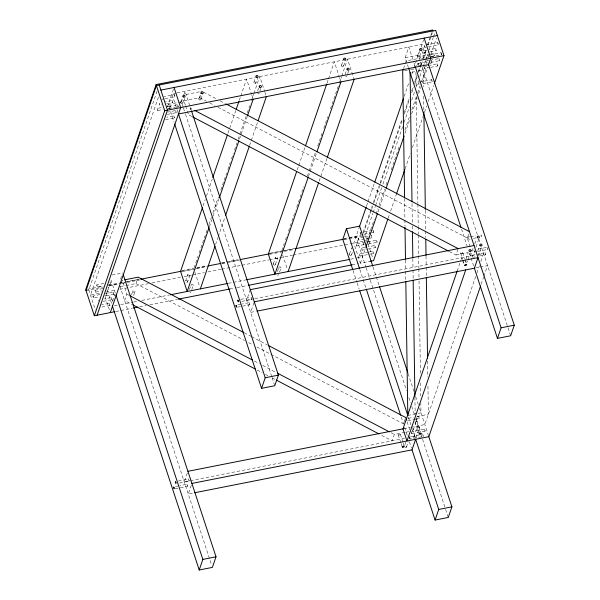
<?xml version="1.0" encoding="UTF-8"?>
<svg xmlns="http://www.w3.org/2000/svg" width="600" height="600" viewBox="0 0 600 600"><rect width="100%" height="100%" fill="white"/><g stroke="black" fill="none" stroke-linecap="round" stroke-linejoin="round"><path stroke-width="0.45" stroke-dasharray="3 2.25" d="M418.838 65.273L418.32 63.367L418.478 65.325M423.87 66.675L424.388 68.588L429.735 67.537M415.418 421.29A1.103 0.443 -18.2 0 1 417.06 421.192L417.053 421.305A1.103 0.443 -18.2 0 1 415.68 422.04A1.103 0.443 -18.2 0 1 415.058 421.567M472.567 257.265L472.065 255.233L472.26 257.228M177.683 104.685L178.163 106.823L177.757 104.677L167.13 106.762M441.525 54.765L441.06 52.703L431.31 54.615M113.385 292.178L113.79 294.322L113.385 292.178L105.398 293.737M98.25 300.15L98.227 301.02M372.442 230.325L360.075 232.822L360.51 234.9L363.233 234.382M373.252 230.22L373.778 232.305L373.485 230.235M157.08 91.17L88.815 290.002L95.385 309.99M158.453 97.163L90.495 295.103L101.52 292.928M167.385 106.927L173.79 88.29M112.5 300.983L114.698 294.6M180.697 102.352L182.34 97.567M120.562 279.105L122.385 273.81M183.172 107.198L181.417 101.858L182.625 98.333M183.84 94.8L185.047 91.275L190.028 106.403M182.828 102.885L184.477 98.093M121.462 282.69L122.288 280.298L126.84 294.15L124.65 300.532L132.097 304.447M185.333 105.172L183.907 100.845L184.733 98.453M191.775 116.438L188.46 114.698L189.007 113.1M190.102 109.905L190.65 108.315L193.14 109.613M131.483 294.998L132.855 291M198.855 98.76L200.767 93.172M126.27 285.465L135.968 283.553L138.157 277.163M183.907 100.845L199.785 97.71L200.88 94.523M133.613 295.553L134.977 291.562M200.978 99.315L203.175 92.933M203.077 205.815L205.208 199.612M206.423 196.072L212.197 179.235M228.015 133.17L235.92 110.137M239.272 100.387L240.487 96.847M240.788 95.963L246.57 79.125L251.452 93.983M185.61 281.048L187.8 274.665M253.8 82.418L255.173 78.427M187.627 281.918A1.103 0.96 18.9 0 0 186.458 280.507A1.103 0.96 18.9 0 0 185.767 282.022A1.103 0.96 18.9 0 0 187.627 281.918L189.825 275.528A1.103 0.96 18.9 0 0 188.655 274.118A1.103 0.96 18.9 0 0 187.958 275.64A1.103 0.96 18.9 0 0 189.825 275.528M255.825 83.287A1.103 0.96 18.9 0 0 254.655 81.877A1.103 0.96 18.9 0 0 253.958 83.392A1.103 0.96 18.9 0 0 255.825 83.287L258.015 76.898M194.055 267.885L198.007 256.365M199.222 252.825L207.743 228.015M208.958 224.475L211.395 217.388M212.91 212.955L218.385 197.01M220.822 189.922L226.597 173.093M227.812 169.545L230.25 162.458M231.465 158.917L233.288 153.6M234.51 150.06L236.94 142.972M238.155 139.425L239.678 135M239.985 134.108L246.067 116.392M247.282 112.845L249.712 105.757M251.542 100.448L253.665 94.245M253.972 93.36L259.748 76.523L264.638 91.38M209.377 226.792L211.815 219.705M213.03 216.165L219.112 198.442M239.49 139.087L247.095 116.94M189.42 289.597L191.07 284.805M257.618 90.968L258.983 86.97M191.79 289.47L193.163 285.48M259.987 90.84L260.805 88.448M215.565 244.567L217.995 237.48M218.303 236.595L224.993 217.103M249.63 145.35L257.535 122.31M187.305 473.07L184.275 481.89L405.382 438.248M250.282 289.673L246.645 300.255L253.98 298.808M297.233 169.882L298.447 166.343M298.748 165.458L305.138 146.85M327.038 83.062L328.252 79.523M328.56 78.637L334.335 61.8L339.218 76.657M191.288 485.19L188.257 494.018L193.763 492.93M253.965 302.67L250.635 312.375L256.132 311.295M273.33 263.858L275.52 257.468M341.52 65.227L343.71 58.838M275.445 264.457L277.635 258.067M343.635 65.828L345.555 60.24M281.82 250.56L284.257 243.472M285.472 239.925L287.295 234.615M288.51 231.067L295.507 210.69M296.722 207.15L303.72 186.773M307.373 176.145L308.895 171.712M309.195 170.828L315.585 152.22M317.715 146.017L322.575 131.843M323.798 128.303L327.75 116.782M330.487 108.81L339 84.008M339.308 83.123L341.438 76.92M341.737 76.035L347.52 59.198L354.127 79.297M308.4 176.692L316.612 152.775M277.455 271.493L278.827 267.502M345.097 74.46L346.47 70.47M279.57 272.123L280.935 268.132M347.76 73.492L349.132 69.502M319.147 181.178L327.053 158.145M408.42 67.575L405.173 57.69L408.803 47.1L413.768 62.205M403.575 68.588L406.222 60.877L419.4 58.275M349.462 254.123L351.66 247.74M417.66 55.492L419.85 49.11M359.625 226.155L353.798 243.127L360.405 263.228L370.072 261.315M366.54 206.017L367.748 202.478M368.055 201.6L374.123 183.922M404.153 96.435L408.705 83.183M411.743 74.347L413.558 69.045M413.865 68.16L419.625 51.367M421.08 47.145L423.63 39.713M351.548 254.835L352.373 252.442M419.737 56.205L421.935 49.823M416.752 65.985L417.93 62.557M363.12 232.365L372.218 205.853M373.433 202.32L378.892 186.413M380.108 182.88L401.955 119.25M404.377 112.185L409.537 97.163M411.66 90.975L413.175 86.558M414.697 82.14L417.12 75.067M418.335 71.535L421.673 61.815M422.888 58.275L425.918 49.44M427.44 45.023L430.47 36.188M430.77 35.303L431.685 32.648M363.435 233.325L371.325 210.345M371.625 209.46L373.447 204.157M373.748 203.28L401.963 121.095M404.393 114.023L409.545 99M411.675 92.812L413.49 87.51M414.705 83.977L417.135 76.912M418.65 72.488L421.08 65.422M421.38 64.537L423.202 59.235M423.502 58.35L426.54 49.515M428.055 45.098L431.085 36.263M431.393 35.377L432.607 31.838M366.697 239.678L365.303 235.425L372.885 213.33M373.185 212.452L375.308 206.265M375.615 205.38L381.683 187.703M382.897 184.17L402.615 126.727M404.13 122.31L409.59 106.41M411.72 100.222L414.75 91.38M416.265 86.963L418.388 80.782M419.91 76.358L425.37 60.457M425.67 59.573L427.493 54.27M429.007 49.852L433.26 37.477M433.56 36.593L435.075 32.175M367.282 239.647L374.257 219.322M376.08 214.02L377.903 208.718M379.11 205.178L384.57 189.278M386.092 184.852L387 182.205M391.245 169.83L399.743 145.087M404.903 130.065L409.447 116.812M411.877 109.74L416.43 96.488M417.645 92.955L420.067 85.883M421.582 81.465L426.743 66.442M430.987 54.068L436.455 38.16M360.405 263.228L365.558 248.205M378 211.972L385.882 188.993M405 133.32L409.553 120.067M411.675 113.88L417.135 97.972M418.65 93.555L420.772 87.375M422.295 82.95L427.755 67.05M388.147 218.205L389.362 214.673M390.57 211.14L396.037 195.233M405.135 168.72L410.295 153.697M412.418 147.51L423.037 116.58M424.553 112.163L426.675 105.975M428.19 101.558L433.65 85.65M404.925 432.382L394.342 434.475L392.153 440.857L380.558 434.775M449.34 251.542L455.97 255.022L458.16 248.632M404.025 422.28L405.12 419.085M470.138 246.69L467.287 238.035L468.66 234.045M457.162 271.095L460.815 260.46M461.123 259.575L461.73 257.798L462.3 259.53M465.967 259.065L468.09 252.892M468.06 259.763L470.482 252.705M404.903 444.84L405.81 442.192M470.4 256.087L473.76 246.3M474.803 243.833L476.317 239.423M406.433 447.112L408.255 441.817M409.463 438.285L410.07 436.522A1.103 0.96 18.9 0 1 409.62 437.115M413.34 429.623L416.978 419.033M476.01 247.08L478.74 239.138M413.85 436.995L417.48 426.405M477.728 250.928L479.243 246.517M415.965 437.595L419.603 427.005M478.327 255.938L481.357 247.118M475.673 276.532L424.853 424.56L411.195 427.252M476.888 272.985L479.325 265.897M480.84 261.465L483.585 253.485L476.295 254.925M481.178 284.22L483.615 277.132M483.915 276.24L487.567 265.605L475.732 267.945M109.507 303.308L109.95 305.46L109.507 303.308L101.595 304.868M165.15 98.692L174.817 96.788L174.773 95.16L174.42 94.62L163.875 96.705M428.452 46.718L438.112 44.812L438.075 43.185L437.715 42.645L424.463 45.285L424.853 47.377L427.567 46.89M100.08 294.465L92.887 296.168L93.435 298.02L99.593 296.805M363.63 237L358.282 238.072L358.567 240.053L369.285 238.125M358.815 240.173L358.358 238.042M180.337 487.8L187.365 486.412L187.493 485.37L186.998 484.245L179.962 485.632M432.217 81.817L431.7 79.71L432.217 81.817L420.72 84.097M415.597 419.138L419.243 418.32L418.83 416.325L416.985 416.625M157.365 108.375L157.86 110.505L157.44 108.36L161.835 107.498M171.045 107.903L170.542 105.773L171.045 107.903L168.33 108.435M430.41 54.48L420.668 56.4L420.998 58.485M433.92 53.782C434.04 59.97 435.945 50.392 431.213 54.323M431.918 62.903C430.478 56.76 433.08 65.175 430.162 63.255M173.85 115.815L174.345 117.953L173.933 115.808L166.822 117.21M424.463 68.58L424.32 66.825M437.153 63.84L437.64 65.977L437.228 63.832L430.125 65.227M430.433 54.787L427.8 55.312L428.28 57.45M440.978 52.71L441.3 54.787M113.79 294.322L105 296.055M376.612 240.202L377.093 242.34L376.688 240.202L366.067 242.288M111.495 297.472L111.968 299.61L111.57 297.465L104.46 298.86M365.13 247.403L361.612 248.1L361.92 250.178L367.365 249.202M362.093 250.237L361.612 248.1M374.798 245.498L375.27 247.635L374.873 245.49L368.64 246.712M159.66 105.218C159.78 100.395 157.725 106.89 161.422 104.873M172.38 100.47L172.845 102.615L172.38 100.47L165.345 101.858M422.377 51.758L422.963 53.242L422.933 51.758M435.675 48.495L436.147 50.64L435.757 48.495L429.525 49.71M103.868 283.343L96.727 284.933L97.215 286.875L102.562 285.84M97.29 286.882L96.833 284.73M110.475 284.28C109.23 277.695 111.45 286.62 108.72 284.625M360.593 234.907L360.135 232.755M109.95 305.46L101.16 307.192M368.415 252.195L359.625 253.928L359.565 255.097L360.067 256.087L368.858 254.355M360.067 256.087L359.625 253.928M372.885 251.34L373.252 253.485L372.885 251.34L369.293 252.022M175.71 110.512L176.123 112.672L175.71 110.512L167.797 112.073M425.827 61.14L426.24 63.3L425.827 61.14L430.222 60.27M439.013 58.537L439.425 60.698L439.013 58.537L431.1 60.097M174.42 94.62L174.885 96.75M424.935 47.415L424.537 45.248M437.715 42.645L438.112 44.812M93.435 298.02L93.045 295.853M106.62 295.418C105.495 288.638 107.505 297.84 104.865 295.763M365.138 242.145L356.347 243.877L356.183 244.417L356.737 246.045L364.65 244.485M356.737 246.045L356.347 243.877M369.532 241.275L369.923 243.442L369.532 241.275L366.015 241.972M102.96 288.457L94.898 290.325L95.438 292.178L101.595 290.962M95.438 292.178L95.055 290.017M108.623 289.575C107.55 283.05 109.485 291.832 106.868 289.928M371.925 237.6C370.808 230.835 372.803 239.993 370.163 237.945M418.59 82.282L418.957 84.45L418.59 82.282L431.857 79.733M251.265 297.345L251.55 299.46L251.67 298.418M249.36 302.587L249.735 304.748L249.36 302.587L242.333 303.975M469.68 236.88C466.567 235.695 467.61 241.252 470.055 239.04M468.3 239.385L467.925 237.225M487.065 247.335L487.44 249.495L487.065 247.335L477.397 249.24M473.97 249.983L474.255 252.097L474.24 250.515M485.25 252.63L485.618 254.79L485.25 252.63L478.215 254.017M188.993 479.123C187.852 478.83 189.653 482.737 189.308 480.075M186.998 484.245L187.44 486.382M418.74 416.28L419.19 418.418M424.702 428.993L425.07 431.153L424.702 428.993L411.518 431.595M411.345 432.097L411.893 433.755L411.787 431.94M419.37 434.978L409.627 436.912L409.717 438.472L410.07 439.05L421.5 436.793M422.88 434.287C423.03 440.46 424.882 430.95 420.248 434.805M410.07 439.05L409.702 436.89M176.415 92.977L171.87 93.877L176.843 109.005M177.142 92.835L255.36 77.392M259.65 76.545L343.125 60.068M347.7 59.168L421.987 44.498L428.123 63.157M186.097 94.463L200.212 91.672M161.632 99.39L164.273 98.865M423.375 50.925L428.647 49.883M166.695 103.83L172.845 102.615M422.963 53.242L429.112 52.028M429.998 51.855L436.147 50.64M181.417 101.858L168.233 104.46L174.083 122.257M405.173 57.69L418.35 55.088L477.345 234.517M167.032 106.47L170.618 105.757M157.785 110.52L163.132 109.462M429.952 56.79L421.088 58.545L420.668 56.4M430.83 56.617L434.347 55.927M168.495 108.727L175.523 107.34M176.4 107.167L178.163 106.823M430.912 56.925L441.465 54.847M418.245 63.375L427.912 61.47M167.333 114.405L176.123 112.672M430.635 62.43L439.425 60.698M418.74 65.505L420.495 65.16M424.853 66.27L426.607 65.925M404.452 70.808L409.725 69.765M410.603 69.593L413.235 69.075M165.555 119.685L174.345 117.953M430.612 67.365L437.64 65.977M411.832 72.255L417.105 71.213M417.982 71.04L423.255 69.998L423.502 86.843M112.14 275.01L122.685 272.933M364.11 234.21L371.138 232.822M372.015 232.65L373.778 232.305M87.562 289.23L103.177 286.147M108.69 285.06L118.792 283.065M119.715 282.885L124.305 281.978M125.22 281.798L139.005 279.075M182.175 270.555L193.2 268.38M196.868 267.653L206.978 265.657M221.67 262.755L225.345 262.035M226.267 261.855L238.208 259.493M270.353 253.147L281.377 250.972M282.293 250.792L295.155 248.25M343.837 238.642L348.428 237.735M349.35 237.555L361.29 235.2M108.502 285.6L126.097 282.127M127.02 281.94L138.975 279.585M180.57 271.373L193.748 268.77M196.905 268.147L207.022 266.153M221.73 263.25L225.413 262.522M229.087 261.795L239.205 259.8M268.335 254.048L283.343 251.085M284.265 250.905L294.375 248.91M342.803 239.347L348.075 238.305M348.96 238.132L355.987 236.745L365.918 266.947M86.04 290.55L102.593 287.28M109.005 286.02L118.208 284.197M121.868 283.478L126.48 282.57M127.373 282.39L140.257 279.847M182.49 271.515L195.368 268.972M196.267 268.793L207.308 266.61M221.985 263.715L239.46 260.265M269.752 254.288L283.53 251.565M284.445 251.385L294.57 249.39M344.153 239.603L365.303 235.425M364.507 236.827L368.017 236.13M120.09 286.688L125.385 285.638M106.11 292.028L116.4 289.995M119.887 289.305L148.365 283.68M152.017 282.96L180.51 277.335M184.118 276.623L191.535 275.16M192.375 274.995L204.397 272.625M207.968 271.92L220.928 269.355M221.722 269.205L241.132 265.373M241.897 265.215L268.695 259.928M269.415 259.785L278.798 257.933M279.712 257.752L292.575 255.218M293.265 255.083L363.3 241.252M364.222 241.072L366.975 240.525M368.303 244.08L377.093 242.34M103.185 301.35L111.968 299.61M368.243 249.022L375.27 247.635M369.735 254.183L373.252 253.485M114.315 305.85L119.835 304.763M120.75 304.582L132.705 302.22M133.627 302.04L137.303 301.312M141.9 300.405L169.485 294.96M228.337 283.343L245.812 279.892M350.64 259.2L356.16 258.112M357.075 257.933L362.595 256.837M470.565 236.708L475.838 235.665M473.572 238.343L476.205 237.825M115.8 311.513L132.352 308.243M139.71 306.788L146.145 305.52M149.828 304.793L177.413 299.347M229.822 289.005L236.265 287.73M237.18 287.55L247.298 285.555M352.125 264.862L358.56 263.587M455.97 255.022L468.315 252.585M474.255 252.097L476.895 251.58M477.772 251.407L487.44 249.495M240.63 299.377L251.183 297.293M472.065 255.233L477.338 254.19M254.903 298.627L475.388 255.105M241.882 301.365L251.55 299.46M473.317 257.22L475.072 256.875M479.467 256.005L485.618 254.79M237.938 304.845L241.455 304.147M237.428 307.178L249.735 304.748M407.812 415.433L420.998 412.83L420.855 403.478M416.955 416.535L428.377 414.285L427.935 384.345M408.195 418.365L413.467 417.322M407.692 420.697L414.72 419.31M403.905 428.692L410.28 427.433M405.81 432.21L410.22 431.34M411.893 433.755L425.07 431.153M178.267 481.035L188.812 478.957M179.52 483.022L189.188 481.118M175.575 486.502L179.085 485.805M175.065 488.835L179.46 487.972M427.8 55.312L428.4 57.015M203.632 92.198L216.885 99.15M220.192 100.882L225.165 103.493M199.785 97.71L206.407 101.19M209.722 102.93L214.688 105.532M218.002 107.273L467.287 238.035M244.17 332.775L250.792 336.248M251.625 336.683L267.36 344.94M135.968 283.553L244.462 340.462M248.603 342.638L252.743 344.805M256.882 346.98L270.135 353.933M270.96 354.368L403.478 423.877M126.84 294.15L129.322 295.455M254.377 361.05L259.35 363.66M262.665 365.4L275.91 372.345M391.035 432.735L394.342 434.475M257.16 370.043L262.125 372.653M265.44 374.392L267.923 375.69M272.062 377.865L275.377 379.605M363.78 243.202C362.445 242.055 364.403 246.96 363.938 243.712M478.808 238.958L480.27 243.397M481.725 247.837L507.72 326.895M508.013 327.788L510.638 335.782M414.06 63.09L414.938 65.76M461.535 229.125L467.085 246M469.418 253.11L474.382 268.207M462.713 252.548A1.103 0.443 -18.2 0 1 461.228 253.417A1.103 0.443 -18.2 0 1 461.048 252.667A1.103 0.443 -18.2 0 1 462.713 252.548L464.7 258.608M464.985 259.478L466.125 262.935M460.612 253.208L462.6 259.267M462.885 260.13L464.025 263.595M462.585 260.4L463.717 263.858M339.51 77.528L340.942 81.9M368.123 244.02L372.72 258M373.058 267.015L379.192 285.675M408.105 373.612L413.94 391.373M415.695 396.705L418.32 404.7M419.49 408.255L428.835 436.68M417.06 421.192L420.48 431.58M366.21 267.832L370.005 279.382M370.298 280.267L406.507 390.412M408.847 397.522L410.603 402.847M411.765 406.403L414.69 415.29M415.86 418.838L420.825 433.942M421.11 434.827L422.28 438.382M422.572 439.268L445.35 508.553M445.643 509.445L448.275 517.44M414.96 421.83L418.373 432.225M359.873 269.618L366.007 288.278M408.353 417.075L411.12 425.482M412.44 429.51L415.365 438.39M407.092 421.815L409.935 430.47M353.025 270.435L356.82 281.985M357.112 282.87L359.16 289.087M401.213 417L403.553 424.11M404.61 427.335L407.745 436.86M409.395 441.87L411.442 448.11M400.335 434.183A1.103 0.443 -18.2 0 1 398.85 435.053A1.103 0.443 -18.2 0 1 398.678 434.303A1.103 0.443 -18.2 0 1 400.335 434.183L402.9 441.975M403.185 442.845L404.325 446.31M398.235 434.842L400.8 442.635M401.085 443.505L402.225 446.963M264.923 92.25L266.355 96.623M251.737 94.852L253.178 99.225M282.668 254.94L287.265 268.92M190.32 107.288L191.197 109.958M185.618 106.042L188.46 114.698M183.465 108.09L185.22 113.43M185.512 114.315L271.822 376.837M272.115 377.73L274.462 384.847M177.038 109.597L178.185 113.093M194.903 272.265L199.5 286.245M119.925 286.185L211.507 564.727M110.962 279.983L115.358 293.332M107.302 290.49L111.72 303.915M105.113 296.873L109.425 309.975M423.645 96.195L423.87 111.165M425.347 210.33L425.632 229.98M425.647 230.917L425.745 237.465M426.022 256.178L426.18 266.468M426.195 267.405L426.33 276.757M427.582 360.952L427.822 376.86M415.928 72.293L416.138 86.325M416.295 96.615L417.877 203.272M417.893 204.202L418.215 225.72M418.23 226.657L418.335 234.142M418.35 235.08L418.643 254.722M418.658 255.66L418.838 267.825M418.853 268.755L418.98 277.178M419.033 280.92L420.428 374.475M420.555 382.897L420.75 395.993M412.02 203.58L412.298 222.292M412.357 226.035L412.425 230.708M412.845 258.78L412.995 269.07M413.01 270L413.153 279.36M414.908 397.237L415.155 414.075M404.588 198.39L404.895 218.97M404.903 219.907L405 226.455M405.502 260.138L405.66 270.428M405.668 271.358L405.81 280.718M346.972 75.637A1.103 0.96 18.9 0 1 346.44 76.448M346.185 76.53A1.103 0.96 18.9 0 1 345.623 76.5M259.2 92.985A1.103 0.96 18.9 0 1 257.565 93.698M114.735 295.11A1.103 0.96 18.9 0 1 114.788 294.368M115.155 294.015A1.103 0.96 18.9 0 1 115.41 293.918M112.545 301.493A1.103 0.96 18.9 0 1 113.22 300.3M351.743 248.483A1.103 0.96 18.9 0 1 351.645 248.243M278.933 267.278A1.103 0.96 18.9 0 1 280.702 267.24A1.103 0.96 18.9 0 1 280.275 268.755A1.103 0.96 18.9 0 1 278.798 267.757M191.175 284.58A1.103 0.96 18.9 0 1 192.952 284.587A1.103 0.96 18.9 0 1 192.48 286.087A1.103 0.96 18.9 0 1 191.025 285.053M278.745 274.515A1.103 0.96 18.9 0 1 277.425 275.13M190.972 291.862A1.103 0.96 18.9 0 1 190.455 292.418M190.192 292.493A1.103 0.96 18.9 0 1 189.915 292.5M467.467 261.022A1.103 0.96 18.9 0 1 466.53 262.155A1.103 0.96 18.9 0 1 465.322 261.075M404.903 447.705A1.103 0.96 18.9 0 0 406.447 446.857L406.388 446.603A1.103 0.96 18.9 0 0 405.832 446.01M475.575 247.215A1.103 0.96 18.9 0 1 475.688 247.455M416.168 417.803A1.103 0.96 18.9 0 1 416.933 419.153A1.103 0.96 18.9 0 1 415.403 419.558M412.53 428.393A1.103 0.96 18.9 0 1 412.597 430.275M414.165 437.947A1.103 0.96 18.9 0 1 414.112 436.567A1.103 0.96 18.9 0 1 415.65 436.635A1.103 0.96 18.9 0 1 415.695 438.022M480.945 234.907C481.058 238.56 482.34 234.892 480.945 234.907M180.863 103.102A1.103 0.96 18.9 0 0 182.738 103.118A1.103 0.96 18.9 0 0 181.688 101.64A1.103 0.96 18.9 0 0 180.863 103.102M199.005 99.502A1.103 0.96 18.9 0 0 200.888 99.547A1.103 0.96 18.9 0 0 199.853 98.055A1.103 0.96 18.9 0 0 199.005 99.502M417.743 56.242A1.103 0.96 18.9 0 0 419.625 56.43A1.103 0.96 18.9 0 0 418.732 54.877A1.103 0.96 18.9 0 0 417.743 56.242M341.655 65.97A1.103 0.96 18.9 0 0 343.538 66.06A1.103 0.96 18.9 0 0 342.548 64.545A1.103 0.96 18.9 0 0 341.655 65.97M133.005 291.75A1.103 0.96 18.9 0 0 134.887 291.795A1.103 0.96 18.9 0 0 133.852 290.303A1.103 0.96 18.9 0 0 133.005 291.75M275.655 258.218A1.103 0.96 18.9 0 0 277.538 258.3A1.103 0.96 18.9 0 0 276.548 256.793A1.103 0.96 18.9 0 0 275.655 258.218M349.553 254.873A1.103 0.96 18.9 0 0 351.435 255.06A1.103 0.96 18.9 0 0 350.543 253.507A1.103 0.96 18.9 0 0 349.553 254.873M273.465 264.6A1.103 0.96 18.9 0 0 275.347 264.69A1.103 0.96 18.9 0 0 274.35 263.175A1.103 0.96 18.9 0 0 273.465 264.6M417.615 427.155A1.103 0.96 18.9 0 0 419.498 427.237A1.103 0.96 18.9 0 0 418.507 425.73A1.103 0.96 18.9 0 0 417.615 427.155"/><path stroke-width="0.9" d="M432.908 30.96L432.592 30L156.113 84.578L85.725 289.59L94.328 315.75L114.877 311.692M86.04 290.55L156.428 85.537L435.683 30.412L443.97 55.605L434.257 83.887M94.328 315.75L164.708 110.73L156.113 84.578M97.102 315.202L167.483 110.183L159.203 84.99M110.28 312.6L180.667 107.58L174.06 87.488M202.47 207.585L180.57 271.373L187.178 291.465L209.077 227.685M212.805 177.465L227.407 134.94M236.228 109.252L238.965 101.273M219.413 197.558L238.882 140.858M247.395 116.055L253.178 99.225M200.355 288.862L214.958 246.337M225.6 215.333L249.322 146.235M258.142 120.54L266.355 96.623M296.625 171.66L268.335 254.048L274.942 274.14L308.093 177.578M305.445 145.965L326.73 83.948M316.913 151.882L340.942 81.9M288.127 271.538L318.54 182.947M327.36 157.26L354.127 79.297M123.27 274.71L216.022 556.808L212.385 567.398L199.208 570L202.837 559.41L115.942 295.11M191.49 110.85L278.385 375.15L274.755 385.74L261.57 388.342L265.207 377.752L178.305 113.453M372.765 266.13L359.625 226.155L346.44 228.757L342.803 239.347L352.733 269.55M403.283 69.442L402.69 71.153L404.572 197.452M359.558 226.343L366.233 206.903M374.73 182.153L403.553 98.205M365.865 247.32L377.392 213.743M386.19 188.115L404.085 135.975M428.362 65.28L430.785 58.207L424.178 38.115M387.84 219.09L373.582 260.625L370.072 261.315M396.338 194.347L404.835 169.605M457.162 271.095L402.998 428.873L406.98 440.993L465.713 269.918M415.65 439.26L412.013 449.842L194.678 492.75M412.02 449.865L435.09 520.043L448.275 517.44L451.905 506.85L428.835 436.68L480.57 285.99M435.09 520.043L438.728 509.452L415.658 439.283M428.415 64.043L514.275 325.192L510.638 335.782L497.46 338.385L501.09 327.795L415.23 66.645M160.875 90.09L437.362 35.513M164.708 110.73L443.97 55.605M178.477 113.97L428.595 64.597M124.927 279.78L138.157 277.163L243.337 332.34M140.812 279.218L181.275 271.23M207.938 265.972L220.815 263.43M240.12 259.62L269.55 253.808M295.298 248.722L343.11 239.288M170.407 294.78L227.423 283.522M246.728 279.712L349.718 259.38M133.275 308.062L137.873 307.155M178.328 299.168L229.822 289.005M248.212 285.368L352.125 264.862M250.282 289.673L474.037 245.498M254.265 301.793L478.02 257.625L474.382 268.207L497.46 338.385M257.048 311.108L474.817 268.125M501.09 327.795L514.275 325.192M265.207 377.752L278.385 375.15M187.905 471.308L403.41 428.768M191.895 483.428L428.835 436.68M438.728 509.452L451.905 506.85M202.837 559.41L216.022 556.808M225.99 103.927L469.478 231.653M194.798 110.483L458.16 248.632M192.6 116.873L448.515 251.108M268.185 345.375L405.668 417.487L406.522 420.082M130.155 295.89L252.728 360.188M277.567 373.215L389.377 431.865M132.93 304.882L255.502 369.18M276.202 380.04L378.9 433.905M408.675 68.347L460.95 227.347M379.478 286.56L407.812 372.72M346.44 228.757L359.58 268.733M366.3 289.163L407.768 415.298M359.745 290.865L400.627 415.222M174.667 124.042L261.57 388.342M112.305 305.7L199.208 570M423.885 112.102L425.332 209.4M425.775 239.333L426.015 255.24M426.345 277.695L427.545 358.147M410.07 72.6L411.998 201.705M412.44 231.645L412.83 257.843M413.168 280.298L414.893 396.3M405.015 227.392L405.487 259.2M405.825 281.655L407.812 415.433M173.648 487.14C173.76 490.793 175.042 487.118 173.648 487.14M175.47 481.845C175.553 485.438 176.895 481.912 175.47 481.845M236.017 305.483C236.13 309.135 237.413 305.46 236.017 305.483M237.833 300.188C237.945 303.84 239.228 300.173 237.833 300.188M421.05 433.312L421.035 433.425A1.103 0.443 -18.2 0 1 419.385 434.175A1.103 0.443 -18.2 0 1 419.482 433.373A1.103 0.443 -18.2 0 1 421.05 433.312M471.097 250.433L470.993 250.185A1.103 0.96 18.9 0 0 469.162 249.952A1.103 0.96 18.9 0 0 469.838 251.535A1.103 0.96 18.9 0 0 471.097 250.433M183.053 96.712A1.103 0.96 18.9 0 0 184.935 96.735A1.103 0.96 18.9 0 0 183.877 95.258A1.103 0.96 18.9 0 0 183.053 96.712M201.195 93.12A1.103 0.96 18.9 0 0 203.077 93.165A1.103 0.96 18.9 0 0 202.05 91.672A1.103 0.96 18.9 0 0 201.195 93.12M419.933 49.852A1.103 0.96 18.9 0 0 421.815 50.047A1.103 0.96 18.9 0 0 420.923 48.488A1.103 0.96 18.9 0 0 419.933 49.852M343.845 59.588A1.103 0.96 18.9 0 0 345.728 59.67A1.103 0.96 18.9 0 0 344.737 58.162A1.103 0.96 18.9 0 0 343.845 59.588M347.145 69.623A1.103 0.96 18.9 0 0 349.028 69.727A1.103 0.96 18.9 0 0 348.053 68.213A1.103 0.96 18.9 0 0 347.145 69.623M256.155 77.01A1.103 0.96 18.9 0 0 258.015 76.898A1.103 0.96 18.9 0 0 256.845 75.488A1.103 0.96 18.9 0 0 256.155 77.01M259.365 86.925A1.103 0.96 18.9 0 0 261.248 87.075A1.103 0.96 18.9 0 0 260.317 85.537A1.103 0.96 18.9 0 0 259.365 86.925M465.21 265.538A1.103 0.443 -18.2 0 0 466.695 264.668A1.103 0.443 -18.2 0 0 465.03 264.788A1.103 0.443 -18.2 0 0 465.21 265.538M402.84 447.173A1.103 0.443 -18.2 0 0 404.325 446.31A1.103 0.443 -18.2 0 0 402.66 446.423A1.103 0.443 -18.2 0 0 402.84 447.173M477.36 237.525A1.103 0.96 18.9 0 0 479.243 237.608A1.103 0.96 18.9 0 0 478.252 236.1A1.103 0.96 18.9 0 0 477.36 237.525M479.985 245.498A1.103 0.96 18.9 0 0 481.868 245.58A1.103 0.96 18.9 0 0 480.87 244.072A1.103 0.96 18.9 0 0 479.985 245.498"/></g></svg>
